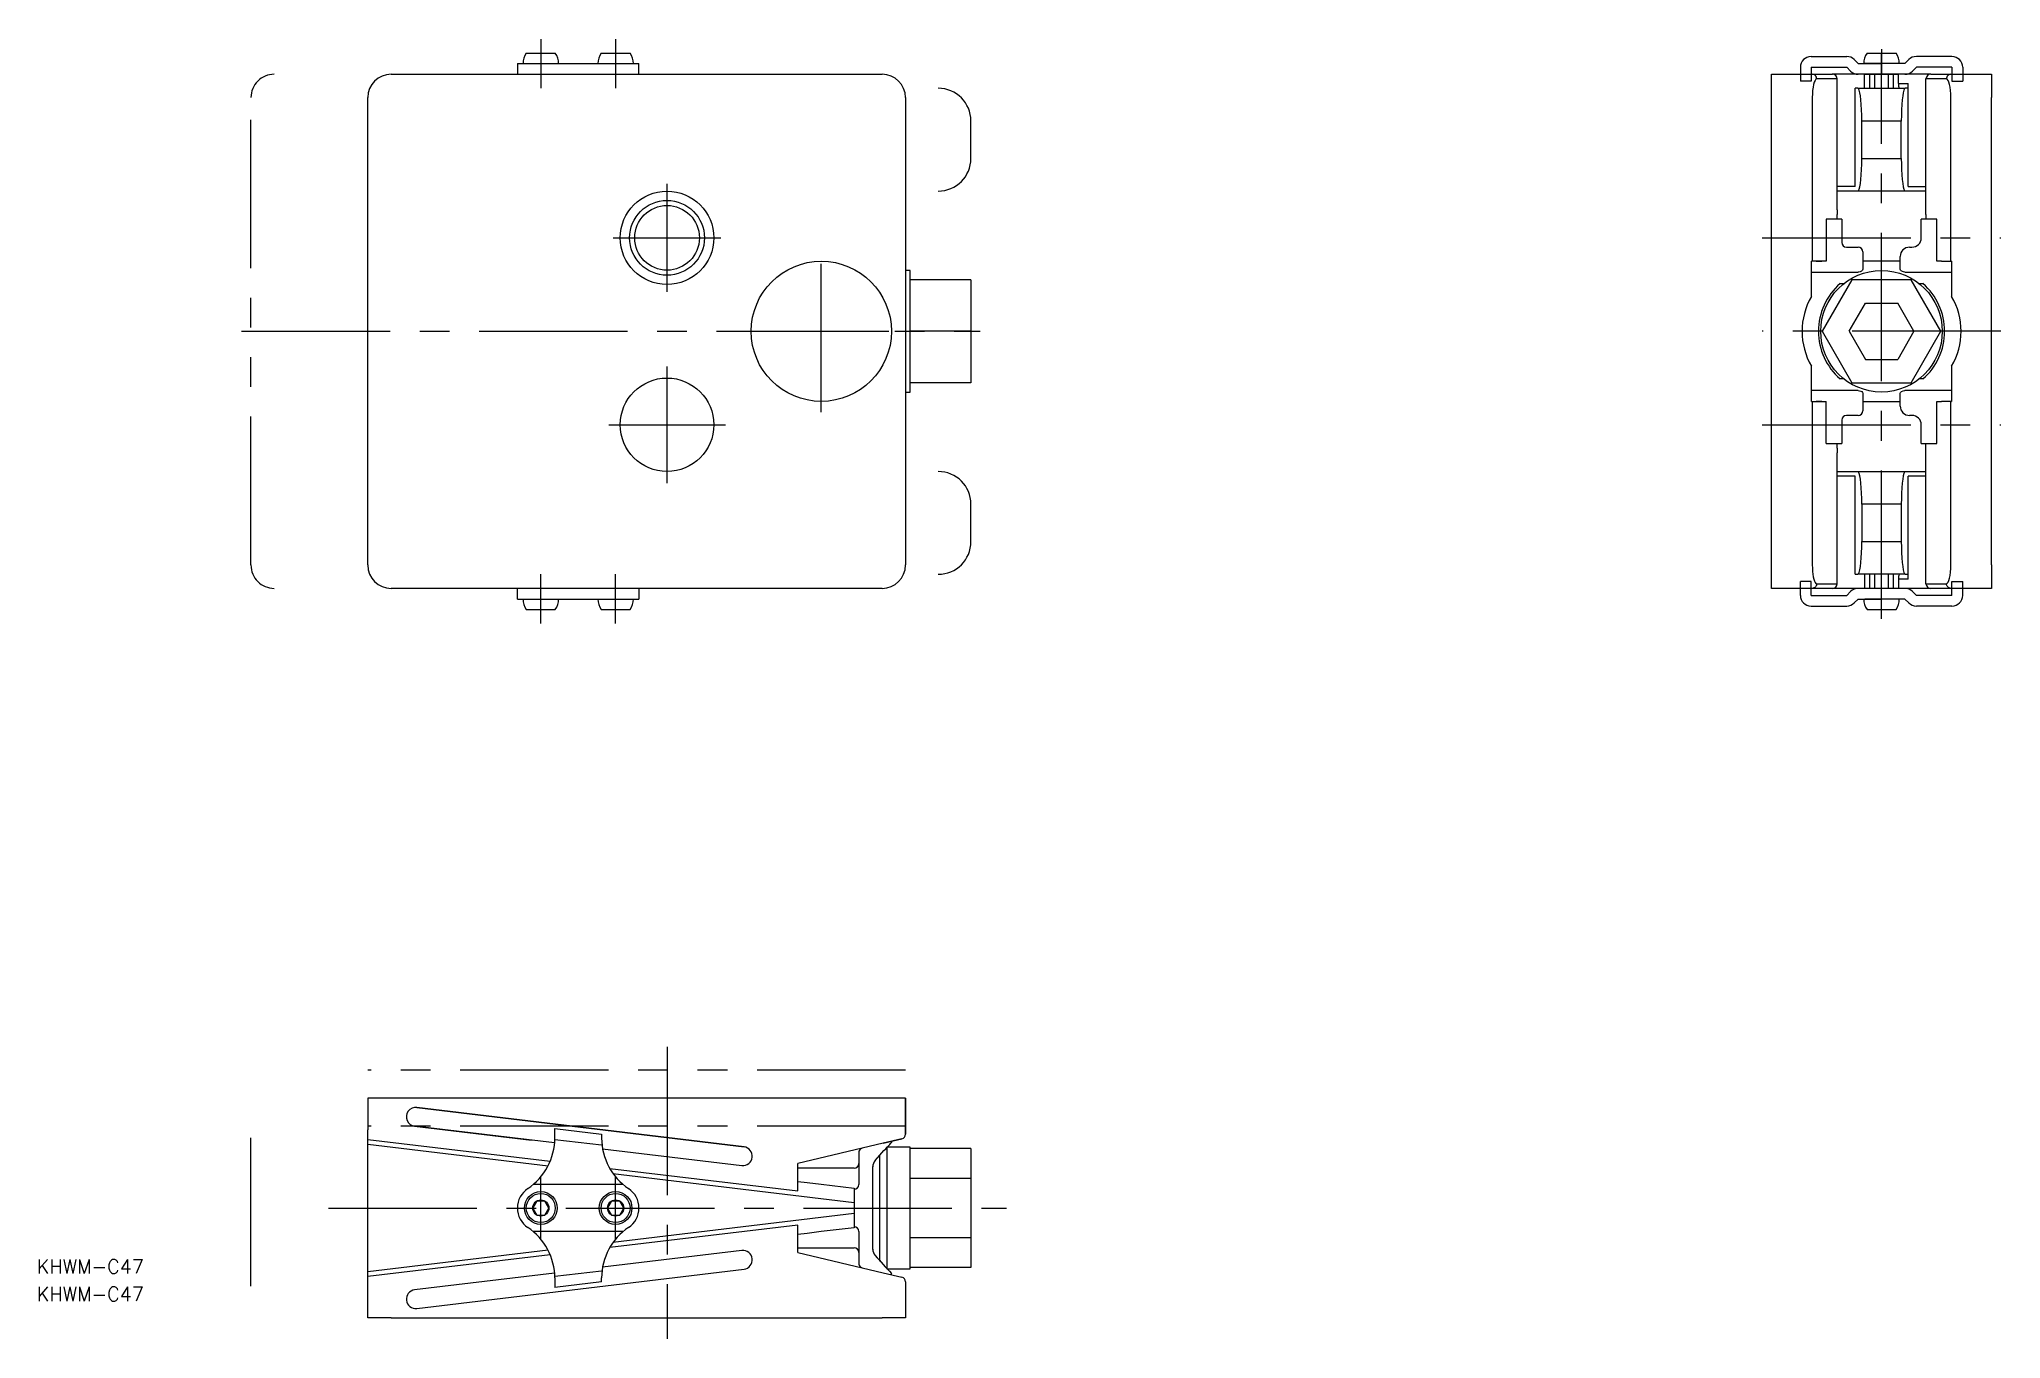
# Model space of a CAD drawing. Extents: x -167 to 252, y -216 to 62.
import ezdxf

# ---------------------------------------------------------------- set-up
doc = ezdxf.new("R2010")
doc.units = 0
for name, pattern in [('CENTER', [50.8, 31.75, -6.35, 6.35, -6.35]), ('DASHED', [19.05, 12.7, -6.35]), ('PHANTOM', [63.5, 31.75, -6.35, 6.35, -6.35, 6.35, -6.35])]:
    doc.linetypes.add(name, pattern=pattern)
doc.layers.get('0').update_dxf_attribs({"linetype": 'CONTINUOUS'})
doc.layers.add('CENTER', color=1, linetype='CENTER')
doc.styles.get("Standard").update_dxf_attribs({"font": 'txt.shx', "height": 3, "bigfont": 'bigfont.shx'})

# ---------------------------------------------------------------- blocks, each defined once
blk = doc.blocks.new('*U18')
at = {"color": 7, "linetype": 'CONTINUOUS'}
blk.add_text('KHWM-C47', height=3, dxfattribs=at).set_placement((-167.79, -201.6))
blk = doc.blocks.new('*U19')
at = {"color": 7, "linetype": 'CONTINUOUS'}
blk.add_text('KHWM-C47', height=3, dxfattribs=at).set_placement((-167.79, -207.49))

msp = doc.modelspace()

# ---------------------------------------------------------------- linework, layer by layer
at = {"color": 7, "linetype": 'CONTINUOUS'}
for p, q in [((-63.1, 59.5), (-56.9, 59.5)), ((-47.1, 59.5), (-40.9, 59.5)), ((211.7, 58.8), (219.31, 58.8)), ((223.66, 59.5), (229.86, 59.5)), ((241.82, 58.8), (234.22, 58.8)), ((-92, 55), (13, 55)), ((-65, 57.3), (-39, 57.3)), ((-65, 57.3), (-65, 55)), ((-39, 55), (-39, 57.3)), ((203.26, 55), (211.93, 55)), ((203.26, -55), (203.26, 55)), ((209.4, 56.5), (209.4, 55)), ((211.7, 56.5), (219.31, 56.5)), ((211.7, 56.5), (211.7, 55)), ((211.93, 55), (216.24, 55)), ((212.12, 54.98), (211.93, 55)), ((212.3, 54.92), (212.12, 54.98)), ((212.47, 54.83), (212.3, 54.92)), ((212.62, 54.71), (212.47, 54.83)), ((212.74, 54.56), (212.62, 54.71)), ((212.83, 54.38), (212.74, 54.56)), ((223.11, 55), (216.24, 55)), ((219.31, 56.5), (220.14, 55.67)), ((220.94, 58.13), (221.76, 57.3)), ((221.76, 57.3), (226.76, 57.3)), ((223.11, 55), (224.26, 55)), ((224.26, 55), (223.11, 55)), ((223.11, 52), (223.11, 55)), ((230.33, 57.3), (223.19, 57.3)), ((225.25, 55), (224.26, 55)), ((224.26, 55), (225.25, 55)), ((224.26, 52), (224.26, 55)), ((225.25, 55), (228.27, 55)), ((228.27, 55), (225.25, 55)), ((225.25, 55), (225.25, 52)), ((231.76, 57.3), (226.76, 57.3)), ((229.26, 55), (228.27, 55)), ((228.27, 55), (229.26, 55)), ((228.27, 52), (228.27, 55)), ((229.26, 55), (230.41, 55)), ((230.41, 55), (229.26, 55)), ((229.26, 55), (229.26, 52)), ((230.41, 53), (230.41, 55)), ((237.29, 55), (230.41, 55)), ((232.59, 58.13), (231.76, 57.3)), ((234.22, 56.5), (233.39, 55.67)), ((241.82, 56.5), (234.22, 56.5)), ((237.29, 55), (241.6, 55)), ((240.79, 54.56), (240.7, 54.38)), ((240.91, 54.71), (240.79, 54.56)), ((241.06, 54.83), (240.91, 54.71)), ((241.22, 54.92), (241.06, 54.83)), ((241.41, 54.98), (241.22, 54.92)), ((241.6, 55), (241.41, 54.98)), ((241.6, 55), (250.26, 55)), ((241.82, 56.5), (241.82, 55)), ((244.12, 56.5), (244.12, 55)), ((250.26, 55), (250.26, 50)), ((211.97, 50.78), (211.95, 50)), ((212.02, 51.53), (211.97, 50.78)), ((212.11, 52.22), (212.02, 51.53)), ((212.23, 52.83), (212.11, 52.22)), ((212.37, 53.33), (212.23, 52.83)), ((212.54, 53.7), (212.37, 53.33)), ((212.72, 53.92), (212.54, 53.7)), ((212.9, 54), (212.72, 53.92)), ((212.88, 54.2), (212.83, 54.38)), ((212.9, 54), (212.88, 54.2)), ((217.26, 54), (212.9, 54)), ((217.26, 31), (217.26, 54)), ((221.34, 52), (221.1, 52)), ((221.1, 31), (221.1, 52)), ((221.7, 52), (221.34, 52)), ((221.7, 52), (231.83, 52)), ((221.84, 51.89), (221.7, 52)), ((221.99, 51.58), (221.84, 51.89)), ((222.12, 51.06), (221.99, 51.58)), ((222.24, 50.36), (222.12, 51.06)), ((222.34, 49.5), (222.24, 50.36)), ((230.41, 53), (232.43, 53)), ((231.29, 50.36), (231.18, 49.5)), ((231.41, 51.06), (231.29, 50.36)), ((231.54, 51.58), (231.41, 51.06)), ((231.68, 51.89), (231.54, 51.58)), ((231.83, 52), (231.68, 51.89)), ((232.19, 52), (231.83, 52)), ((232.43, 52), (232.19, 52)), ((232.43, 31), (232.43, 53)), ((240.62, 54), (236.26, 54)), ((236.26, 31), (236.26, 54)), ((240.64, 54.2), (240.62, 54)), ((240.81, 53.92), (240.62, 54)), ((240.7, 54.38), (240.64, 54.2)), ((240.99, 53.7), (240.81, 53.92)), ((241.15, 53.33), (240.99, 53.7)), ((241.3, 52.83), (241.15, 53.33)), ((241.42, 52.22), (241.3, 52.83)), ((241.51, 51.53), (241.42, 52.22)), ((241.56, 50.78), (241.51, 51.53)), ((241.58, 50), (241.56, 50.78)), ((-97, -50), (-97, 50)), ((18, 50), (18, 16.62)), ((211.95, 50), (211.95, 15)), ((222.43, 48.5), (222.34, 49.5)), ((222.49, 47.39), (222.43, 48.5)), ((222.53, 46.22), (222.49, 47.39)), ((222.54, 45), (222.53, 46.22)), ((231, 46.22), (230.99, 45)), ((231.04, 47.39), (231, 46.22)), ((231.1, 48.5), (231.04, 47.39)), ((231.18, 49.5), (231.1, 48.5)), ((241.58, 15), (241.58, 50)), ((250.26, -50), (250.26, 50)), ((230.99, 45), (222.54, 45)), ((222.54, 37), (222.54, 45)), ((230.99, 37), (230.99, 45)), ((222.43, 33.5), (222.49, 34.61)), ((222.49, 34.61), (222.53, 35.78)), ((222.53, 35.78), (222.54, 37)), ((222.54, 37), (230.99, 37)), ((230.99, 37), (231, 35.78)), ((231, 35.78), (231.04, 34.61)), ((231.04, 34.61), (231.1, 33.5)), ((217.26, 26), (217.26, 31)), ((221.1, 31), (217.26, 31)), ((221.7, 30), (217.26, 30)), ((221.7, 30), (221.84, 30.11)), ((231.83, 30), (221.7, 30)), ((221.84, 30.11), (221.99, 30.42)), ((221.99, 30.42), (222.12, 30.94)), ((222.12, 30.94), (222.24, 31.64)), ((222.24, 31.64), (222.34, 32.5)), ((222.34, 32.5), (222.43, 33.5)), ((231.1, 33.5), (231.18, 32.5)), ((231.18, 32.5), (231.29, 31.64)), ((231.29, 31.64), (231.41, 30.94)), ((231.41, 30.94), (231.54, 30.42)), ((231.54, 30.42), (231.68, 30.11)), ((231.68, 30.11), (231.83, 30)), ((236.26, 30), (231.83, 30)), ((232.43, 31), (236.26, 31)), ((236.26, 26), (236.26, 31)), ((217.26, 26), (217.26, 25)), ((236.26, 25), (236.26, 26)), ((217.26, 24), (214.94, 24)), ((214.94, 24), (214.94, 15)), ((217.26, 24), (217.26, 25)), ((218.26, 24), (217.26, 24)), ((218.26, 24), (218.26, 19)), ((236.26, 24), (235.26, 24)), ((235.26, 20), (235.26, 24)), ((236.26, 25), (236.26, 24)), ((238.58, 24), (236.26, 24)), ((238.58, 15), (238.58, 24)), ((219.26, 18), (221.76, 18)), ((222.76, 17), (222.76, 13.27)), ((232.76, 18), (233.26, 18)), ((18, 16.62), (18, 0)), ((19, 13), (18, 13)), ((19, -13), (19, 13)), ((211.76, 7.48), (211.76, 15)), ((213.97, 15), (211.76, 15)), ((211.76, 12.69), (221.76, 12.69)), ((212.76, 15), (213.97, 15)), ((214.94, 15), (213.97, 15)), ((221.83, 12.69), (221.76, 12.69)), ((222.17, 12.74), (221.83, 12.69)), ((222.48, 12.88), (222.17, 12.74)), ((222.69, 13.06), (222.48, 12.88)), ((222.76, 13.27), (222.69, 13.06)), ((230.76, 15), (222.76, 15)), ((230.76, 13.27), (230.76, 16)), ((230.83, 13.08), (230.76, 13.27)), ((230.99, 12.91), (230.83, 13.08)), ((231.21, 12.79), (230.99, 12.91)), ((231.47, 12.72), (231.21, 12.79)), ((231.76, 12.69), (231.47, 12.72)), ((231.76, 12.69), (241.76, 12.69)), ((239.56, 15), (238.58, 15)), ((239.56, 15), (241.58, 15)), ((241.76, 15), (241.58, 15)), ((241.76, 15), (241.76, 7.48)), ((19, -11), (19, 11)), ((32, 11), (19, 11)), ((32, 11), (32, 0)), ((220.41, 11), (214.06, 0)), ((217.92, 10.2), (218.7, 10.2)), ((233.11, 11), (220.41, 11)), ((239.46, 0), (233.11, 11)), ((234.83, 10.2), (235.61, 10.2)), ((219.84, 0), (223.3, 6)), ((223.3, 6), (230.23, 6)), ((233.69, 0), (230.23, 6)), ((18, 0), (18, -50)), ((32, 0), (19, 0)), ((32, 0), (19, 0)), ((32, 0), (32, -11)), ((219.84, 0), (223.3, -6)), ((233.69, 0), (230.23, -6)), ((214.06, 0), (220.41, -11)), ((233.11, -11), (239.46, 0)), ((250.26, 0), (249.63, 0)), ((250.26, 0), (250.26, 0)), ((211.76, -15), (211.76, -7.48)), ((223.3, -6), (230.23, -6)), ((241.76, -7.48), (241.76, -15)), ((32, -11), (19, -11)), ((218.7, -10.2), (217.92, -10.2)), ((220.41, -11), (233.11, -11)), ((235.61, -10.2), (234.83, -10.2)), ((18, -13), (19, -13)), ((221.76, -12.69), (211.76, -12.69)), ((211.76, -15), (214.94, -15)), ((211.95, -15), (211.95, -50)), ((213.97, -15), (212.76, -15)), ((214.94, -24), (214.94, -15)), ((221.76, -12.69), (222.06, -12.72)), ((222.06, -12.72), (222.32, -12.79)), ((222.32, -12.79), (222.54, -12.91)), ((222.54, -12.91), (222.7, -13.08)), ((222.7, -13.08), (222.76, -13.27)), ((222.76, -13.27), (222.76, -17)), ((222.76, -15), (230.76, -15)), ((230.76, -13.27), (230.83, -13.06)), ((230.76, -16), (230.76, -13.27)), ((230.83, -13.06), (231.04, -12.88)), ((231.04, -12.88), (231.36, -12.74)), ((231.36, -12.74), (231.69, -12.69)), ((231.69, -12.69), (231.76, -12.69)), ((241.76, -12.69), (231.76, -12.69)), ((238.58, -15), (239.56, -15)), ((238.58, -24), (238.58, -15)), ((241.58, -15), (239.56, -15)), ((241.58, -50), (241.58, -15)), ((241.58, -15), (241.76, -15)), ((218.26, -19), (218.26, -24)), ((221.76, -18), (219.26, -18)), ((233.26, -18), (232.76, -18)), ((235.26, -24), (235.26, -20)), ((214.94, -24), (217.26, -24)), ((217.26, -24), (218.26, -24)), ((217.26, -25), (217.26, -24)), ((217.26, -25), (217.26, -26)), ((235.26, -24), (236.26, -24)), ((236.26, -24), (238.58, -24)), ((236.26, -25), (236.26, -24)), ((236.26, -26), (236.26, -25)), ((217.26, -31), (217.26, -26)), ((236.26, -31), (236.26, -26)), ((217.26, -30), (221.7, -30)), ((217.26, -54), (217.26, -31)), ((221.1, -31), (217.26, -31)), ((221.1, -52), (221.1, -31)), ((221.7, -30), (231.83, -30)), ((221.84, -30.11), (221.7, -30)), ((221.99, -30.42), (221.84, -30.11)), ((222.12, -30.94), (221.99, -30.42)), ((222.24, -31.64), (222.12, -30.94)), ((222.34, -32.5), (222.24, -31.64)), ((222.43, -33.5), (222.34, -32.5)), ((222.49, -34.61), (222.43, -33.5)), ((231.1, -33.5), (231.04, -34.61)), ((231.18, -32.5), (231.1, -33.5)), ((231.29, -31.64), (231.18, -32.5)), ((231.41, -30.94), (231.29, -31.64)), ((231.54, -30.42), (231.41, -30.94)), ((231.68, -30.11), (231.54, -30.42)), ((231.83, -30), (231.68, -30.11)), ((231.83, -30), (236.26, -30)), ((232.43, -53), (232.43, -31)), ((236.26, -31), (232.43, -31)), ((236.26, -54), (236.26, -31)), ((222.53, -35.78), (222.49, -34.61)), ((222.54, -37), (222.53, -35.78)), ((230.99, -37), (222.54, -37)), ((222.54, -37), (222.54, -45)), ((231, -35.78), (230.99, -37)), ((230.99, -37), (230.99, -45)), ((231.04, -34.61), (231, -35.78)), ((222.53, -46.22), (222.54, -45)), ((222.54, -45), (230.99, -45)), ((230.99, -45), (231, -46.22)), ((211.95, -50), (211.96, -50.69)), ((222.24, -50.36), (222.34, -49.5)), ((222.34, -49.5), (222.43, -48.5)), ((222.43, -48.5), (222.49, -47.39)), ((222.49, -47.39), (222.53, -46.22)), ((231, -46.22), (231.04, -47.39)), ((231.04, -47.39), (231.1, -48.5)), ((231.1, -48.5), (231.18, -49.5)), ((231.18, -49.5), (231.29, -50.36)), ((241.56, -50.78), (241.58, -50)), ((250.26, -50), (250.26, -55)), ((211.96, -50.69), (212, -51.37)), ((212, -51.37), (212.07, -52)), ((212.07, -52), (212.17, -52.57)), ((212.17, -52.57), (212.29, -53.06)), ((212.29, -53.06), (212.42, -53.46)), ((212.42, -53.46), (212.58, -53.76)), ((212.58, -53.76), (212.74, -53.94)), ((212.74, -53.94), (212.9, -54)), ((212.83, -54.38), (212.74, -54.56)), ((212.88, -54.2), (212.83, -54.38)), ((212.9, -54), (212.88, -54.2)), ((212.9, -54), (217.26, -54)), ((221.1, -52), (221.34, -52)), ((221.34, -52), (221.7, -52)), ((221.7, -52), (221.84, -51.89)), ((231.83, -52), (221.7, -52)), ((221.84, -51.89), (221.99, -51.58)), ((221.99, -51.58), (222.12, -51.06)), ((222.12, -51.06), (222.24, -50.36)), ((223.11, -52), (223.11, -55)), ((224.26, -55), (224.26, -52)), ((225.25, -52), (225.25, -55)), ((228.27, -55), (228.27, -52)), ((229.26, -52), (229.26, -55)), ((232.43, -53), (230.41, -53)), ((230.41, -53), (230.41, -55)), ((231.29, -50.36), (231.41, -51.06)), ((231.41, -51.06), (231.54, -51.58)), ((231.54, -51.58), (231.68, -51.89)), ((231.68, -51.89), (231.83, -52)), ((231.83, -52), (232.19, -52)), ((232.19, -52), (232.43, -52)), ((236.26, -54), (240.62, -54)), ((240.62, -54), (240.81, -53.92)), ((240.64, -54.2), (240.62, -54)), ((240.7, -54.38), (240.64, -54.2)), ((240.79, -54.56), (240.7, -54.38)), ((240.81, -53.92), (240.99, -53.7)), ((240.99, -53.7), (241.15, -53.33)), ((241.15, -53.33), (241.3, -52.83)), ((241.3, -52.83), (241.42, -52.22)), ((241.42, -52.22), (241.51, -51.53)), ((241.51, -51.53), (241.56, -50.78)), ((13, -55), (-92, -55)), ((-65, -57.3), (-65, -55)), ((-65, -57.3), (-39, -57.3)), ((-39, -55), (-39, -57.3)), ((211.93, -55), (203.26, -55)), ((209.4, -56.5), (209.4, -55)), ((211.7, -56.5), (211.7, -55)), ((211.7, -56.5), (219.31, -56.5)), ((212.12, -54.98), (211.93, -55)), ((216.24, -55), (211.93, -55)), ((212.3, -54.92), (212.12, -54.98)), ((212.47, -54.83), (212.3, -54.92)), ((212.62, -54.71), (212.47, -54.83)), ((212.74, -54.56), (212.62, -54.71)), ((250.26, -55), (216.24, -55)), ((219.31, -56.5), (220.14, -55.67)), ((220.94, -58.13), (221.76, -57.3)), ((221.76, -57.3), (226.76, -57.3)), ((230.33, -57.3), (223.19, -57.3)), ((231.76, -57.3), (226.76, -57.3)), ((232.59, -58.13), (231.76, -57.3)), ((234.22, -56.5), (233.39, -55.67)), ((241.82, -56.5), (234.22, -56.5)), ((240.91, -54.71), (240.79, -54.56)), ((241.06, -54.83), (240.91, -54.71)), ((241.22, -54.92), (241.06, -54.83)), ((241.41, -54.98), (241.22, -54.92)), ((241.6, -55), (241.41, -54.98)), ((241.82, -56.5), (241.82, -55)), ((244.12, -56.5), (244.12, -55)), ((-63.1, -59.5), (-56.9, -59.5)), ((-47.1, -59.5), (-40.9, -59.5)), ((211.7, -58.8), (219.31, -58.8)), ((223.66, -59.5), (229.86, -59.5)), ((241.82, -58.8), (234.22, -58.8)), ((18, -164.09), (-97, -164.09)), ((-97, -164.09), (-97, -170.89)), ((-16.52, -174.5), (-86.52, -166.1)), ((-86.52, -166.1), (-16.52, -174.5)), ((18, -164.09), (18, -171.8)), ((18, -171.8), (18, -164.09)), ((-97, -168.37), (-97, -169.88)), ((-97, -169.89), (-97, -169.88)), ((-97, -204.29), (-97, -170.89)), ((-87, -170.07), (-62, -173.07)), ((-57.04, -173.67), (-87, -170.07)), ((-57, -172.62), (-57, -170.58)), ((-57, -170.58), (-47, -171.78)), ((-47, -171.78), (-47, -172.62)), ((18, -170.59), (18, -171.59)), ((18, -171.59), (18, -170.59)), ((18, -171.59), (18, -171.8)), ((18, -171.8), (18, -171.59)), ((-97, -172.9), (-57.98, -177.58)), ((-97, -173.92), (-58.43, -178.54)), ((-46.8, -174.9), (-17, -178.47)), ((13.23, -173.73), (-5, -178.09)), ((8, -175.77), (8, -178.09)), ((12.5, -176.31), (12.96, -175.8)), ((12.96, -175.8), (13.4, -175.32)), ((17.23, -172.77), (13.23, -173.73)), ((13.23, -173.73), (17.23, -172.77)), ((13.4, -175.32), (13.77, -174.91)), ((13.77, -174.91), (14.11, -174.55)), ((19, -174.59), (14, -174.59)), ((14, -174.59), (14, -200.59)), ((14.11, -174.55), (14.41, -174.23)), ((14.41, -174.23), (14.65, -173.97)), ((14.65, -173.97), (14.83, -173.78)), ((14.83, -173.78), (14.94, -173.65)), ((14.94, -173.65), (15, -173.59)), ((15, -173.59), (14.99, -173.6)), ((15, -173.6), (15, -173.31)), ((15, -173.31), (15, -173.6)), ((19, -198.85), (19, -174.59)), ((32, -174.89), (19, -174.89)), ((32, -174.89), (32, -181.24)), ((-45.27, -179.11), (-5, -183.94)), ((-44.56, -180.21), (7, -186.39)), ((-5, -183.94), (-5, -178.09)), ((7, -179.09), (-5, -179.09)), ((8, -178.09), (8, -180.09)), ((8, -180.09), (8, -182.59)), ((11, -179.53), (11, -178.74)), ((11, -187.59), (11, -179.53)), ((11.5, -177.43), (12.01, -176.85)), ((12.01, -176.85), (12.5, -176.31)), ((12.5, -187.59), (12.5, -176.23)), ((-42.35, -182.59), (-61.65, -182.59)), ((-5, -181.92), (-3, -182.16)), ((-3, -182.16), (0, -182.52)), ((0, -182.52), (7, -183.36)), ((7, -183.36), (7, -191.81)), ((32, -181.24), (19, -181.24)), ((32, -181.24), (32, -193.94)), ((-60.87, -186.09), (-61.73, -187.59)), ((-61.73, -187.59), (-60.87, -189.09)), ((-59.13, -186.09), (-60.87, -186.09)), ((-58.27, -187.59), (-59.13, -186.09)), ((-59.13, -189.09), (-58.27, -187.59)), ((-44.87, -186.09), (-45.73, -187.59)), ((-45.73, -187.59), (-44.87, -189.09)), ((-43.13, -186.09), (-44.87, -186.09)), ((7, -188.79), (-44.56, -194.97)), ((-42.27, -187.59), (-43.13, -186.09)), ((-43.13, -189.09), (-42.27, -187.59)), ((11, -195.65), (11, -187.59)), ((12.5, -198.95), (12.5, -187.59)), ((-42.35, -192.59), (-61.65, -192.59)), ((-60.87, -189.09), (-59.13, -189.09)), ((-5, -191.24), (-45.27, -196.07)), ((-44.87, -189.09), (-43.13, -189.09)), ((-5, -197.09), (-5, -191.24)), ((0, -192.65), (-3, -193.01)), ((7, -191.81), (0, -192.65)), ((8, -192.59), (8, -193.59)), ((-58.43, -196.63), (-97, -201.26)), ((-17, -196.71), (-46.8, -200.28)), ((-3, -193.01), (-5, -193.25)), ((-5, -196.09), (7, -196.09)), ((-5, -197.09), (13.23, -201.45)), ((8, -193.59), (8, -194.09)), ((8, -194.09), (8, -197.09)), ((8, -197.09), (8, -199.41)), ((11, -196.44), (11, -195.65)), ((32, -193.94), (19, -193.94)), ((32, -193.94), (32, -200.29)), ((-57.98, -197.6), (-97, -202.28)), ((-86.52, -209.08), (-16.52, -200.68)), ((14, -200.59), (19, -200.59)), ((19, -200.59), (19, -198.85)), ((32, -200.29), (19, -200.29)), ((-97, -211.09), (-97, -204.29)), ((-97, -205.29), (-97, -205.3)), ((-97, -206.81), (-97, -205.3)), ((-57.04, -201.51), (-87, -205.1)), ((-57, -202.56), (-57, -204.6)), ((-47, -203.4), (-57, -204.6)), ((-47, -203.4), (-47, -202.56)), ((13.23, -201.45), (17.23, -202.41)), ((15, -201.87), (15, -201.58)), ((18, -203.38), (18, -211.09)), ((18, -203.38), (18, -203.59)), ((18, -203.59), (18, -204.59)), ((-92, -211.09), (-97, -211.09)), ((-92, -211.09), (13, -211.09)), ((18, -211.09), (13, -211.09))]:
    msp.add_line(p, q, dxfattribs=at)
at = {"color": 3, "linetype": 'DASHED'}
for p, q in [((209.4, 55), (209.4, 53.5)), ((211.7, 55), (211.7, 53.5)), ((241.82, 55), (241.82, 53.5)), ((244.12, 55), (244.12, 53.5)), ((211.7, 53.5), (209.4, 53.5)), ((241.82, 53.5), (244.12, 53.5)), ((211.7, -53.5), (209.4, -53.5)), ((209.4, -55), (209.4, -53.5)), ((211.7, -55), (211.7, -53.5)), ((241.82, -53.5), (244.12, -53.5)), ((241.82, -55), (241.82, -53.5)), ((244.12, -55), (244.12, -53.5)), ((-57, -172.9), (-47, -174.1)), ((-47, -201.08), (-57, -202.28))]:
    msp.add_line(p, q, dxfattribs=at)
at = {"color": 3, "linetype": 'PHANTOM'}
for p, q in [((-122, -50), (-122, 50)), ((32, 37), (32, 45)), ((32, -45), (32, -37)), ((18, -158.09), (-97, -158.09)), ((-122, -204.29), (-122, -170.89)), ((18, -170.09), (-97, -170.09))]:
    msp.add_line(p, q, dxfattribs=at)
at = {"color": 7, "linetype": 'CONTINUOUS'}
for centre, radius in [((-33, 20), 10), ((-33, 20), 6.92), ((0, 0), 15), ((226.76, 0), 13), ((-33, -20), 10), ((-60, -187.59), 3.5), ((-60, -187.59), 3.1), ((-44, -187.59), 3.5), ((-44, -187.59), 3.1), ((-60, -187.59), 1.73), ((-44, -187.59), 1.73)]:
    msp.add_circle(centre, radius, dxfattribs=at)
at = {"color": 3, "linetype": 'CONTINUOUS'}
msp.add_circle((-33, 20), 8, dxfattribs=at)
at = {"color": 7, "linetype": 'CONTINUOUS'}
for centre, radius, start, end in [((-60, 57.3), 3.8, 144.6235, 180), ((-60, 57.3), 3.8, 0, 35.3765), ((-44, 57.3), 3.8, 144.6235, 180), ((-44, 57.3), 3.8, 0, 35.3765), ((211.7, 56.5), 2.3, 90, 180), ((219.31, 56.5), 2.3, 45, 90), ((226.76, 57.3), 3.8, 144.6235, 180), ((226.76, 57.3), 3.8, 0, 35.3765), ((234.22, 56.5), 2.3, 90, 135), ((241.82, 56.5), 2.3, 0, 90), ((-92, 50), 5, 90, 180), ((13, 50), 5, 0, 90), ((216.25, 53.99), 1.01, 0.8075, 90.7854), ((221.76, 57.3), 2.3, 225, 270), ((231.76, 57.3), 2.3, 270, 315), ((237.28, 53.98), 1.02, 89.3126, 179.0945), ((232.59, 52.75), 2.19, 173.5341, 200.1459), ((219.26, 19), 1, 180, 270), ((221.76, 17), 1, 0, 90), ((232.76, 16), 2, 90, 180), ((233.26, 20), 2, 270, 0), ((226.76, 0), 13.5, 130.9388, 229.0612), ((226.76, 0), 13.5, 310.9388, 49.0612), ((224.76, 0), 15, 150.0736, 209.9264), ((228.76, 0), 15, 330.0736, 29.9264), ((232.76, -16), 2, 180, 270), ((219.26, -19), 1, 90, 180), ((221.76, -17), 1, 270, 0), ((233.26, -20), 2, 0, 90), ((-92, -50), 5, 180, 270), ((13, -50), 5, 270, 0), ((216.25, -53.99), 1.01, 269.2146, 359.1925), ((232.33, -52.72), 1.94, 158.1212, 188.1988), ((237.28, -53.99), 1.01, 180.8075, 270.7854), ((-60, -57.3), 3.8, 180, 215.3765), ((-60, -57.3), 3.8, 324.6235, 0), ((-44, -57.3), 3.8, 180, 215.3765), ((-44, -57.3), 3.8, 324.6235, 0), ((211.7, -56.5), 2.3, 180, 270), ((219.31, -56.5), 2.3, 270, 315), ((221.76, -57.3), 2.3, 90, 135), ((226.76, -57.3), 3.8, 180, 215.3765), ((226.76, -57.3), 3.8, 324.6235, 0), ((231.76, -57.3), 2.3, 45, 90), ((234.22, -56.5), 2.3, 225, 270), ((241.82, -56.5), 2.3, 270, 0), ((-86.76, -168.09), 2, 83.16, 263.16), ((-86.76, -168.09), 2, 83.16, 263.16), ((17, -171.8), 1, 283.4486, 0), ((17, -171.8), 1, 283.4486, 0), ((-70, -172.62), 13, 303.749, 0), ((-34, -172.62), 13, 180, 236.251), ((-16.76, -176.49), 2, 263.16, 83.16), ((9, -175.77), 1, 103.4486, 180), ((7, -178.09), 1, 270, 0), ((13.23, -178.84), 2.23, 140.8079, 177.5643), ((-60, -187.59), 5, 123.749, 236.251), ((-44, -187.59), 5, 303.749, 56.251), ((7, -182.59), 1, 270, 0), ((-70, -202.56), 13, 0, 56.251), ((-34, -202.56), 13, 123.749, 180), ((7, -192.59), 1, 0, 90), ((-16.76, -198.69), 2, 276.84, 96.84), ((7, -197.09), 1, 0, 90), ((13.25, -196.33), 2.25, 182.5913, 219.0365), ((9, -199.41), 1, 180, 256.5514), ((167.82, -58.74), 209.18, 221.6454, 223.0655), ((-86.76, -207.09), 2, 96.84, 276.84), ((17, -203.38), 1, 0, 76.5514)]:
    msp.add_arc(centre, radius, start, end, dxfattribs=at)
at = {"color": 3, "linetype": 'PHANTOM'}
for centre, radius, start, end in [((-117, 50), 5, 90, 180), ((25, 45), 7, 0, 90), ((25, 37), 7, 270, 0), ((25, -37), 7, 0, 90), ((25, -45), 7, 270, 0), ((-117, -50), 5, 180, 270)]:
    msp.add_arc(centre, radius, start, end, dxfattribs=at)
at = {"layer": 'CENTER', "color": 1, "linetype": 'CENTER'}
for p, q in [((-60, 62.5), (-60, 52)), ((-44, 62.5), (-44, 52)), ((226.76, 60.4), (226.76, 55)), ((226.76, -61.5), (226.76, 59.5)), ((-33, 8.47), (-33, 31.53)), ((-44.53, 20), (-21.47, 20)), ((0, -17.28), (0, 17.28)), ((201.26, 20), (252.26, 20)), ((-124, 0), (34, 0)), ((-17.28, 0), (17.28, 0)), ((252.26, 0), (201.26, 0)), ((-33, -32.47), (-33, -7.53)), ((-45.47, -20), (-20.53, -20)), ((201.26, -20), (252.26, -20)), ((-60, -62.5), (-60, -52)), ((-44, -62.5), (-44, -52)), ((-44, -58.4), (-44, -55)), ((226.76, -58.4), (226.76, -55)), ((226.76, -58.4), (226.76, -55)), ((-33, -153.11), (-33, -215.57)), ((-60, -194.35), (-60, -180.83)), ((-60, -194.35), (-60, -180.83)), ((-44, -194.35), (-44, -180.83)), ((-44, -194.35), (-44, -180.83))]:
    msp.add_line(p, q, dxfattribs=at)
at = {"layer": 'CENTER'}
msp.add_line((-105.43, -187.59), (39.58, -187.59), dxfattribs=at)

# ---------------------------------------------------------------- block references
at = {"color": 7, "linetype": 'CONTINUOUS'}
for name in ['*U18', '*U19']:
    msp.add_blockref(name, (0, 0), dxfattribs=at)

doc.saveas('drawing.dxf')
